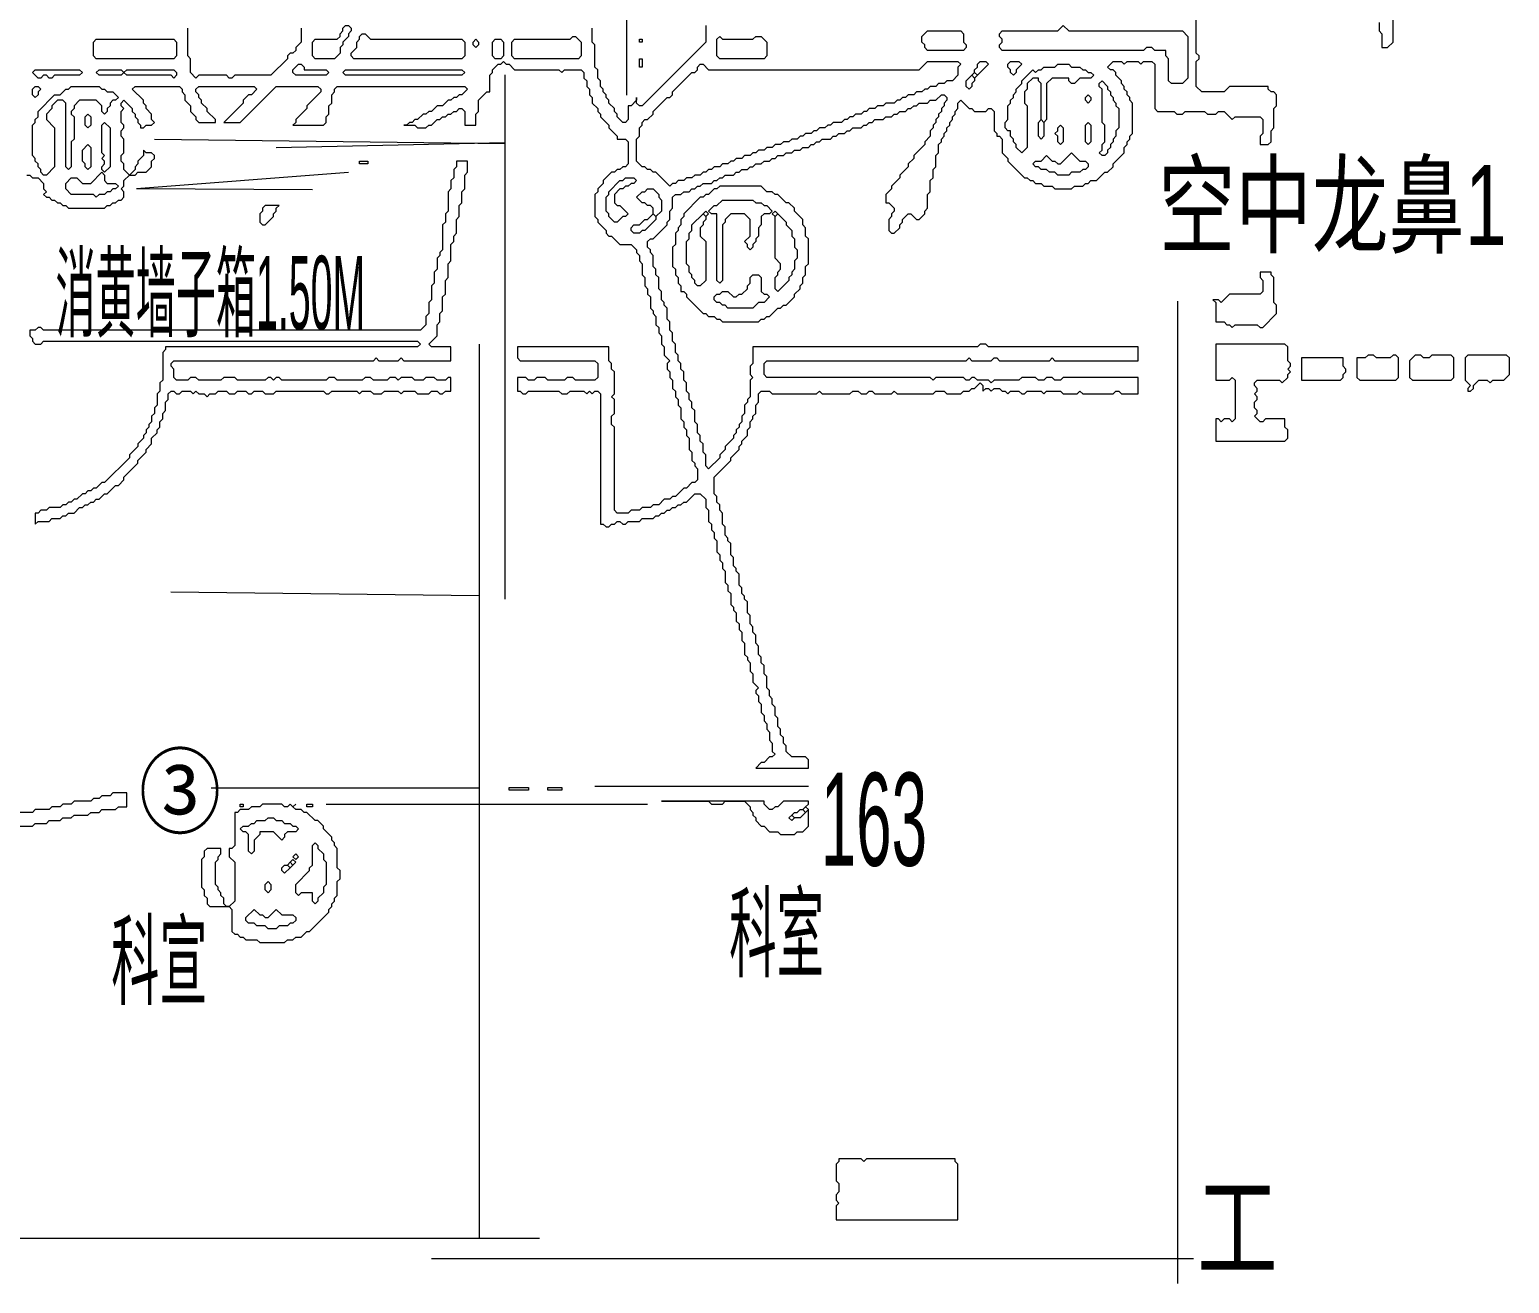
# Model space of a CAD drawing. Header units: millimetres. Extents: x 0 to 419, y 0 to 297.
# Drawn here: x 286.1 to 332.87, y 106.32 to 145.95 of the extents above; entities that cross this region are included whole.
import ezdxf

# ---------------------------------------------------------------- set-up
doc = ezdxf.new("R2010")
doc.units = ezdxf.units.MM
for name, color, linetype, lineweight in [('PAGE_001_OCR_TEXT', 6, 'CONTINUOUS', 0), ('PAGE_001_TRACE_CURVE', 6, 'CONTINUOUS', 0), ('PAGE_001_TRACE_STRAIGHT', 5, 'CONTINUOUS', 0), ('PAGE_001_TRACE_TEXT_SYMBOL', 6, 'CONTINUOUS', 0)]:
    doc.layers.add(name, color=color, linetype=linetype, lineweight=lineweight)
doc.styles.add('wqy-unicode', font='wqy-unicode')

msp = doc.modelspace()

# ---------------------------------------------------------------- linework, layer by layer
at = {"layer": 'PAGE_001_TRACE_CURVE', "color": 6}
for points in [[(294.688, 145.995), (294.688, 145.558), (294.512, 145.382), (294.512, 145.295), (294.425, 145.207), (294.337, 145.207), (294.25, 145.12), (294.25, 145.032), (293.724, 144.507), (292.586, 144.507), (292.498, 144.419), (292.411, 144.419), (292.323, 144.507), (291.447, 144.507), (291.36, 144.419), (291.185, 144.594), (291.185, 145.032), (291.097, 145.12), (291.097, 145.995)], [(307.473, 146.083), (307.473, 145.558), (305.459, 143.543), (305.372, 143.543), (305.284, 143.631), (305.284, 143.806), (305.284, 143.718), (305.109, 143.543), (305.021, 143.543), (305.021, 143.105), (304.934, 143.018), (304.846, 143.018), (304.671, 143.193), (304.671, 143.28), (304.583, 143.368), (304.583, 143.456), (304.408, 143.631), (304.408, 143.718), (304.321, 143.806), (304.321, 143.894), (304.233, 143.981), (304.233, 144.069), (304.146, 144.156), (304.146, 144.331), (304.058, 144.419), (304.058, 144.682), (303.97, 144.769), (303.97, 145.47), (303.883, 145.558), (303.883, 145.995)], [(321.66, 144.857), (321.66, 143.456), (321.748, 143.368), (322.273, 143.368), (322.361, 143.28), (322.536, 143.28), (322.624, 143.368), (323.237, 143.368), (323.324, 143.28), (323.587, 143.28), (323.675, 143.368), (323.85, 143.368), (324.113, 143.105), (324.2, 143.193), (324.988, 143.193), (325.076, 143.105), (325.076, 142.667), (324.988, 142.58), (324.988, 142.317), (325.251, 142.317), (325.339, 142.405), (325.339, 142.755), (325.426, 142.843), (325.426, 143.456), (325.514, 143.543), (325.514, 143.894), (325.426, 143.981), (325.339, 143.981), (325.251, 144.069), (325.251, 144.156), (324.025, 144.156), (323.85, 143.981), (323.149, 143.981), (322.974, 144.156), (322.974, 144.944), (323.062, 145.032), (323.062, 145.12), (322.974, 145.207), (322.974, 146.346)], [(294.512, 143.018), (294.425, 142.93), (295.388, 142.93), (295.476, 143.018), (295.476, 143.193), (295.563, 143.28), (295.563, 143.543), (295.651, 143.631), (295.651, 143.894), (295.738, 143.981), (295.738, 144.069), (295.826, 144.156), (299.854, 144.156), (299.942, 144.069), (299.767, 143.894), (299.679, 143.894), (299.592, 143.806), (299.504, 143.806), (299.417, 143.718), (299.329, 143.718), (299.154, 143.543), (298.979, 143.543), (298.804, 143.368), (298.716, 143.368), (298.628, 143.28), (298.541, 143.28), (298.366, 143.105), (298.278, 143.105), (298.191, 143.018), (298.103, 143.018), (298.015, 142.93), (297.928, 142.93), (298.278, 142.93), (298.366, 142.843), (298.628, 142.843), (298.716, 142.93), (298.804, 142.93), (298.979, 143.105), (299.066, 143.105), (299.154, 143.193), (299.241, 143.193), (299.329, 143.28), (299.417, 143.28), (299.504, 143.368), (299.592, 143.368), (299.679, 143.456), (299.767, 143.456), (299.854, 143.368), (299.854, 142.93), (300.205, 142.93), (300.205, 143.28), (300.292, 143.368), (300.292, 143.718), (300.555, 143.981), (300.643, 143.981), (300.643, 144.507), (300.73, 144.594), (300.73, 144.682), (300.905, 144.857), (300.993, 144.857), (301.081, 144.944), (301.168, 144.857), (301.256, 144.857), (301.431, 144.682)], [(301.431, 144.682), (302.832, 144.682), (302.92, 144.594), (303.007, 144.682), (303.533, 144.682), (303.62, 144.594), (303.62, 144.419), (303.708, 144.331), (303.708, 144.156), (303.795, 144.069), (303.795, 143.894), (303.883, 143.806), (303.883, 143.631), (304.058, 143.456), (304.058, 143.368), (304.146, 143.28), (304.146, 143.193), (304.408, 142.93), (304.408, 142.843), (304.671, 142.58), (304.671, 142.492), (304.934, 142.492), (305.021, 142.405), (305.021, 141.704), (304.934, 141.616), (304.846, 141.616), (304.759, 141.529), (304.671, 141.529), (304.583, 141.441), (304.496, 141.441), (304.233, 141.179), (304.233, 141.091), (304.058, 140.916), (304.058, 140.828), (303.97, 140.741), (303.97, 140.04), (304.058, 139.952), (304.058, 139.865), (304.321, 139.602), (304.321, 139.515), (304.408, 139.427), (304.496, 139.427), (304.759, 139.164), (305.109, 139.164), (305.284, 138.989), (305.284, 138.901), (305.372, 138.814), (305.372, 138.639), (305.459, 138.551), (305.459, 138.201), (305.547, 138.113), (305.547, 137.851), (305.634, 137.763), (305.634, 137.588), (305.722, 137.5), (305.722, 137.15), (305.81, 137.062), (305.81, 136.975), (305.897, 136.887), (305.897, 136.624), (305.985, 136.537), (305.985, 136.362), (306.072, 136.274), (306.072, 136.011)], [(308.349, 141.792), (308.262, 141.792), (308.174, 141.704), (307.999, 141.704), (307.911, 141.616), (307.736, 141.616), (307.649, 141.529), (307.561, 141.529), (307.473, 141.441), (307.386, 141.441), (307.298, 141.354), (307.123, 141.354), (307.036, 141.266), (306.86, 141.266), (306.773, 141.179), (306.598, 141.179), (306.51, 141.091), (306.423, 141.091), (306.335, 141.003), (305.897, 141.441), (305.81, 141.441), (305.722, 141.529), (305.634, 141.529), (305.547, 141.616), (305.459, 141.616), (305.284, 141.792), (305.284, 142.492), (305.372, 142.58), (305.372, 142.843), (305.459, 142.93), (305.459, 143.018), (305.547, 143.105), (305.634, 143.105), (305.81, 143.28), (305.81, 143.368), (306.247, 143.806), (306.335, 143.806), (306.423, 143.894), (306.423, 143.981), (307.036, 144.594), (307.123, 144.594), (307.211, 144.682), (307.211, 144.769), (307.298, 144.857), (307.386, 144.857), (307.561, 144.682), (314.217, 144.682), (314.479, 144.944)], [(314.479, 144.944), (315.443, 144.944), (315.53, 144.857), (315.443, 144.769), (315.443, 144.507), (315.268, 144.331), (315.092, 144.331), (315.005, 144.244), (314.83, 144.244), (314.742, 144.156), (314.567, 144.156), (314.479, 144.069), (314.392, 144.069), (314.304, 143.981), (314.129, 143.981), (314.042, 143.894), (313.866, 143.894), (313.779, 143.806), (313.691, 143.806), (313.604, 143.718), (313.516, 143.718), (313.428, 143.631), (313.166, 143.631), (313.078, 143.543), (312.903, 143.543), (312.815, 143.456), (312.64, 143.456), (312.553, 143.368), (312.465, 143.368), (312.378, 143.28), (312.202, 143.28), (312.115, 143.193), (312.027, 143.193), (311.94, 143.105), (311.852, 143.105), (311.765, 143.018), (311.502, 143.018), (311.414, 142.93), (311.327, 142.93), (311.239, 142.843), (311.064, 142.843), (310.976, 142.755), (310.889, 142.755), (310.801, 142.667), (310.626, 142.667), (310.539, 142.58), (310.451, 142.58), (310.363, 142.492), (310.188, 142.492), (310.101, 142.405), (309.926, 142.405), (309.838, 142.317), (309.663, 142.317), (309.575, 142.23), (309.4, 142.23), (309.312, 142.142), (309.137, 142.142), (309.05, 142.054), (308.962, 142.054), (308.875, 141.967), (308.699, 141.967), (308.612, 141.879), (308.437, 141.879), (308.349, 141.792)], [(315.881, 143.456), (315.968, 143.368), (316.318, 143.368), (316.406, 143.456), (316.494, 143.456), (316.581, 143.368), (316.581, 142.755), (316.669, 142.667), (316.669, 142.58), (316.756, 142.58), (316.844, 142.492), (316.844, 142.054), (317.019, 141.879), (317.019, 141.792), (317.544, 141.266), (317.632, 141.266), (317.72, 141.179), (317.807, 141.179), (317.895, 141.091), (318.07, 141.091), (318.157, 141.003), (318.42, 141.003), (318.508, 140.916), (319.033, 140.916), (319.121, 141.003), (319.384, 141.003), (319.471, 141.091), (319.559, 141.091), (319.646, 141.179), (319.821, 141.179), (320.084, 141.441), (320.172, 141.441), (320.347, 141.616), (320.347, 141.704), (320.697, 142.054), (320.697, 142.23), (320.785, 142.317), (320.785, 142.405), (320.872, 142.492), (320.872, 142.58), (320.96, 142.667), (320.96, 143.631), (320.872, 143.718), (320.872, 143.806), (320.785, 143.894), (320.785, 143.981), (320.697, 144.069), (320.697, 144.156), (320.61, 144.244), (320.61, 144.331), (320.434, 144.507), (320.434, 144.594), (320.347, 144.682), (320.259, 144.682), (320.172, 144.769), (320.347, 144.944), (320.61, 144.944), (320.697, 144.857), (320.785, 144.944), (321.135, 144.944), (321.223, 144.857), (321.31, 144.944), (321.573, 144.944), (321.66, 144.857)], [(289.083, 142.93), (288.995, 143.018), (288.995, 143.368), (289.083, 143.456), (288.995, 143.543), (288.995, 143.631), (289.083, 143.718), (289.346, 143.456), (289.346, 143.368), (289.433, 143.28), (289.433, 143.193), (289.521, 143.105), (289.521, 143.018), (289.608, 142.93), (289.608, 142.843), (289.696, 142.843), (289.783, 142.93), (289.959, 142.93), (290.046, 143.018), (289.959, 143.105), (289.959, 143.28), (289.783, 143.456), (289.783, 143.543), (289.696, 143.631), (289.696, 143.718), (289.346, 144.069), (289.433, 144.156), (290.834, 144.156), (290.922, 144.069), (290.922, 143.981), (291.009, 143.894), (291.009, 143.718), (291.185, 143.543), (291.185, 143.368), (291.36, 143.193), (291.36, 143.105), (291.447, 143.018), (291.973, 143.018), (291.973, 143.105), (291.71, 143.368), (291.71, 143.456), (291.535, 143.631), (291.535, 143.718), (291.447, 143.806), (291.447, 143.894), (291.36, 143.981), (291.36, 144.069), (291.447, 144.156), (293.199, 144.156), (293.286, 144.069), (293.111, 143.894), (293.024, 143.894), (292.849, 143.718), (292.849, 143.631), (292.236, 143.018), (292.761, 143.018), (293.899, 144.156), (295.213, 144.156), (295.301, 144.069), (295.301, 143.981), (294.863, 143.543), (294.863, 143.456), (294.512, 143.105), (294.512, 143.018)], [(308.524, 141.441), (308.612, 141.529), (308.787, 141.529), (308.875, 141.616), (308.962, 141.616), (309.05, 141.704), (309.225, 141.704), (309.312, 141.792), (309.488, 141.792), (309.575, 141.879), (309.663, 141.879), (309.75, 141.967), (309.926, 141.967), (310.013, 142.054), (310.188, 142.054), (310.276, 142.142), (310.451, 142.142), (310.539, 142.23), (310.714, 142.23), (310.801, 142.317), (310.889, 142.317), (310.976, 142.405), (311.064, 142.405), (311.152, 142.492), (311.414, 142.492), (311.502, 142.58), (311.589, 142.58), (311.677, 142.667), (311.852, 142.667), (311.94, 142.755), (312.027, 142.755), (312.115, 142.843), (312.378, 142.843), (312.465, 142.93), (312.553, 142.93), (312.64, 143.018), (312.728, 143.018), (312.815, 143.105), (313.078, 143.105), (313.166, 143.193), (313.341, 143.193), (313.428, 143.28), (313.516, 143.28), (313.604, 143.368), (313.779, 143.368), (313.866, 143.456), (313.954, 143.456), (314.042, 143.543), (314.129, 143.543), (314.217, 143.631), (314.479, 143.631), (314.567, 143.718), (314.742, 143.718), (314.917, 143.894), (315.005, 143.894), (315.092, 143.806), (315.092, 143.718), (315.005, 143.631), (315.005, 143.543), (314.917, 143.456), (314.917, 143.368), (314.83, 143.28), (314.83, 143.193), (314.742, 143.105)], [(314.742, 143.105), (314.742, 143.018), (314.655, 142.93), (314.655, 142.843), (314.567, 142.755), (314.567, 142.58), (314.392, 142.405), (314.392, 142.317), (314.042, 141.967), (314.042, 141.879), (313.866, 141.704), (313.866, 141.616), (313.604, 141.354), (313.604, 141.266), (313.341, 141.003), (313.341, 140.916), (313.166, 140.741), (313.166, 140.478), (313.253, 140.478), (313.428, 140.303), (313.428, 140.215), (313.341, 140.128), (313.341, 140.04), (313.253, 139.952), (313.253, 139.602), (313.341, 139.515), (313.428, 139.515), (313.604, 139.69), (313.604, 139.777), (313.691, 139.865), (313.691, 139.952), (313.866, 140.128), (313.954, 140.128), (314.129, 139.952), (314.217, 139.952), (314.392, 140.128), (314.392, 140.215), (314.479, 140.303), (314.479, 140.741), (314.567, 140.828), (314.567, 141.179), (314.655, 141.266), (314.655, 141.529), (314.742, 141.616), (314.742, 141.967), (314.83, 142.054), (314.83, 142.317), (314.917, 142.405), (314.917, 142.492), (315.005, 142.58), (315.005, 142.667), (315.092, 142.755), (315.092, 142.843), (315.18, 142.93), (315.18, 143.018), (315.268, 143.105), (315.268, 143.193), (315.355, 143.28), (315.355, 143.368), (315.443, 143.456), (315.443, 143.631), (315.53, 143.718), (315.793, 143.456), (315.881, 143.456)], [(286.018, 141.354), (286.105, 141.354), (286.193, 141.266), (286.368, 141.266), (286.543, 141.091), (286.543, 140.916), (286.631, 140.828), (286.543, 140.741), (286.631, 140.653), (286.718, 140.653), (286.806, 140.565), (286.893, 140.565), (286.981, 140.478), (287.069, 140.478), (287.156, 140.39), (287.244, 140.39), (287.331, 140.303), (288.47, 140.303), (288.557, 140.39), (288.645, 140.39), (288.733, 140.478), (288.82, 140.478), (288.908, 140.565), (288.995, 140.565), (289.083, 140.653), (289.083, 140.828), (288.995, 140.916), (289.083, 141.003), (289.083, 141.179), (289.258, 141.354), (289.433, 141.354), (289.521, 141.441), (289.783, 141.441), (289.959, 141.616), (289.959, 141.792), (290.046, 141.879), (290.046, 141.967), (289.959, 142.054), (289.783, 142.054), (289.696, 142.142), (289.696, 141.967), (289.521, 141.792), (289.521, 141.704), (289.433, 141.616), (289.433, 141.529), (289.258, 141.354), (289.083, 141.529), (289.083, 141.704), (288.995, 141.792), (288.995, 141.967), (289.083, 142.054), (289.083, 142.492), (288.995, 142.58), (288.995, 142.755), (289.083, 142.843), (289.083, 142.93)], [(307.211, 133.209), (307.211, 133.472), (307.123, 133.559), (307.123, 133.909), (307.036, 133.997), (307.036, 134.172), (306.948, 134.26), (306.948, 134.435), (306.86, 134.522), (306.86, 134.785), (306.773, 134.873), (306.773, 135.136), (306.685, 135.223), (306.685, 135.398), (306.598, 135.486), (306.598, 135.661), (306.51, 135.749), (306.51, 136.011), (306.423, 136.099), (306.423, 136.362), (306.335, 136.449), (306.335, 136.712), (306.247, 136.8), (306.247, 137.15), (306.16, 137.237), (306.16, 137.325), (306.072, 137.413), (306.072, 137.675), (305.985, 137.763), (305.985, 138.113), (305.897, 138.201), (305.897, 138.376), (305.81, 138.464), (305.81, 138.814), (305.722, 138.901), (305.722, 138.989), (305.634, 139.077), (305.634, 139.252), (305.722, 139.339), (305.81, 139.339), (306.247, 139.777), (306.247, 139.865), (306.335, 139.952), (306.335, 140.215), (306.423, 140.303), (306.423, 140.653), (306.51, 140.741), (306.685, 140.741), (306.773, 140.828), (306.948, 140.828), (307.036, 140.916), (307.123, 140.916), (307.211, 141.003), (307.298, 141.003), (307.386, 141.091), (307.649, 141.091), (307.736, 141.179), (307.824, 141.179), (307.911, 141.266), (307.999, 141.266), (308.086, 141.354), (308.349, 141.354), (308.437, 141.441), (308.524, 141.441)], [(306.072, 136.011), (306.16, 135.924), (306.16, 135.661), (306.335, 135.486), (306.247, 135.398), (306.247, 135.223), (306.335, 135.136), (306.335, 134.96), (306.423, 134.873), (306.423, 134.61), (306.51, 134.522), (306.51, 134.347), (306.598, 134.26), (306.598, 134.085), (306.685, 133.997), (306.685, 133.647), (306.773, 133.559), (306.773, 133.384), (306.86, 133.296), (306.86, 133.121), (306.948, 133.034), (306.948, 132.683), (307.036, 132.596), (307.036, 132.333), (307.123, 132.245), (307.123, 132.158), (307.211, 132.07), (307.211, 131.72), (307.123, 131.632), (307.036, 131.632), (306.86, 131.457), (306.773, 131.457), (306.51, 131.194), (306.423, 131.194), (306.335, 131.107), (306.16, 131.107), (305.985, 130.932), (305.81, 130.932), (305.722, 130.844), (305.459, 130.844), (305.372, 130.757), (305.109, 130.757), (305.021, 130.669), (304.671, 130.669), (304.583, 130.757), (304.583, 133.384), (304.496, 133.472), (304.496, 133.734), (304.583, 133.822), (304.583, 134.26), (304.496, 134.347), (304.583, 134.435), (304.583, 135.136), (304.496, 135.223), (304.496, 135.398), (304.408, 135.486), (304.408, 135.924), (301.518, 135.924), (301.518, 135.573), (301.606, 135.486), (303.97, 135.486), (304.058, 135.398), (304.058, 134.96), (303.97, 134.873)], [(317.369, 134.873), (316.581, 134.873), (316.494, 134.785), (316.406, 134.873), (316.056, 134.873), (315.968, 134.96), (315.881, 134.96), (315.793, 134.873), (315.705, 134.873), (315.618, 134.96), (314.742, 134.96), (314.655, 134.873), (314.567, 134.96), (309.4, 134.96), (309.312, 135.048), (309.312, 135.398), (309.4, 135.486), (315.705, 135.486), (315.793, 135.573), (315.881, 135.486), (316.494, 135.486), (316.581, 135.573), (316.669, 135.573), (316.756, 135.486), (318.333, 135.486), (318.42, 135.573), (318.508, 135.486), (321.135, 135.486), (321.135, 135.924), (316.406, 135.924), (316.318, 136.011), (316.143, 136.011), (316.056, 135.924), (308.962, 135.924), (308.962, 135.398), (308.875, 135.311), (308.875, 135.048), (308.962, 134.96), (308.875, 134.873), (308.875, 134.347), (308.787, 134.26), (308.787, 134.172), (308.699, 134.085), (308.699, 133.822), (308.612, 133.734), (308.612, 133.559), (308.524, 133.472), (308.524, 133.384), (308.437, 133.296), (308.437, 133.209), (308.349, 133.121), (308.349, 133.034), (308.086, 132.771), (308.086, 132.683), (307.911, 132.508), (307.911, 132.421), (307.561, 132.07), (307.473, 132.158), (307.473, 132.508), (307.386, 132.596), (307.386, 132.858), (307.298, 132.946), (307.298, 133.121), (307.211, 133.209)], [(303.97, 134.873), (303.357, 134.873), (303.27, 134.96), (303.095, 134.96), (303.007, 134.873), (302.482, 134.873), (302.394, 134.96), (302.131, 134.96), (302.044, 134.873), (301.869, 134.873), (301.781, 134.96), (301.518, 134.96), (301.518, 134.522), (301.606, 134.522), (301.694, 134.435), (301.781, 134.435), (301.869, 134.522), (302.832, 134.522), (302.92, 134.435), (303.095, 134.435), (303.182, 134.522), (303.62, 134.522), (303.708, 134.435), (303.795, 134.522), (303.883, 134.435), (303.97, 134.522), (304.058, 134.522), (304.146, 134.435), (304.146, 130.319), (304.233, 130.319), (304.321, 130.231), (304.408, 130.231), (304.496, 130.319), (304.583, 130.319), (304.671, 130.406), (304.759, 130.406), (304.846, 130.319), (304.934, 130.319), (305.021, 130.406), (305.372, 130.406), (305.459, 130.494), (305.81, 130.494), (305.897, 130.581), (305.985, 130.581), (306.072, 130.669), (306.16, 130.669), (306.247, 130.757), (306.335, 130.757), (306.423, 130.844), (306.51, 130.844), (306.598, 130.932), (306.685, 130.932), (306.773, 131.019), (306.86, 131.019), (307.123, 131.282), (307.298, 131.282), (307.473, 131.107), (307.473, 130.844), (307.561, 130.757), (307.561, 130.406), (307.649, 130.319), (307.649, 130.143), (307.736, 130.056), (307.736, 129.881)], [(309.575, 134.435), (310.976, 134.435), (311.064, 134.522), (311.152, 134.435), (312.027, 134.435), (312.115, 134.522), (312.29, 134.522), (312.378, 134.435), (312.553, 134.435), (312.64, 134.522), (312.728, 134.522), (312.815, 134.435), (313.341, 134.435), (313.428, 134.522), (313.516, 134.435), (314.655, 134.435), (314.742, 134.522), (315.005, 134.522), (315.092, 134.435), (315.53, 134.435), (315.618, 134.522), (315.793, 134.522), (315.881, 134.61), (315.968, 134.61), (316.143, 134.785), (316.231, 134.698), (316.231, 134.522), (316.318, 134.61), (316.406, 134.61), (316.494, 134.522), (316.581, 134.61), (316.756, 134.61), (316.844, 134.522), (316.931, 134.522), (317.019, 134.435), (317.107, 134.522), (317.369, 134.522), (317.457, 134.435), (317.544, 134.435), (317.632, 134.522), (318.07, 134.522), (318.157, 134.435), (318.245, 134.522), (318.683, 134.522), (318.771, 134.435), (319.208, 134.435), (319.296, 134.522), (319.384, 134.435), (320.347, 134.435), (320.434, 134.522), (320.522, 134.522), (320.61, 134.435), (321.135, 134.435), (321.135, 134.96), (318.771, 134.96), (318.683, 134.873), (318.508, 134.873), (318.42, 134.96), (318.245, 134.96), (318.157, 134.873), (317.982, 134.873), (317.895, 134.96), (317.457, 134.96), (317.369, 134.873)], [(309.663, 124.538), (309.575, 124.626), (309.575, 124.801), (309.488, 124.889), (309.488, 125.064), (309.4, 125.151), (309.4, 125.502), (309.312, 125.589), (309.312, 125.852), (309.225, 125.94), (309.225, 126.115), (309.137, 126.202), (309.137, 126.465), (309.05, 126.553), (309.05, 126.815), (308.962, 126.903), (308.962, 127.078), (308.875, 127.166), (308.875, 127.429), (308.787, 127.516), (308.787, 127.866), (308.699, 127.954), (308.699, 128.042), (308.612, 128.129), (308.612, 128.304), (308.524, 128.392), (308.524, 128.742), (308.437, 128.83), (308.437, 128.917), (308.349, 129.005), (308.349, 129.268), (308.262, 129.355), (308.262, 129.706), (308.174, 129.793), (308.174, 129.881), (308.086, 129.968), (308.086, 130.231), (307.999, 130.319), (307.999, 130.669), (307.911, 130.757), (307.911, 130.932), (307.824, 131.019), (307.824, 131.194), (307.736, 131.282), (307.736, 131.808), (308.262, 132.333), (308.262, 132.421), (308.524, 132.683), (308.524, 132.771), (308.612, 132.858), (308.612, 132.946), (308.787, 133.121), (308.787, 133.296), (308.875, 133.384), (308.875, 133.559), (308.962, 133.647), (308.962, 133.734), (309.05, 133.822), (309.05, 134.085), (309.137, 134.172), (309.137, 134.435), (309.225, 134.522), (309.488, 134.522), (309.575, 134.435)], [(307.736, 129.881), (307.824, 129.793), (307.824, 129.443), (307.911, 129.355), (307.911, 129.18), (307.999, 129.093), (307.999, 128.917), (308.086, 128.83), (308.086, 128.479), (308.174, 128.392), (308.174, 128.217), (308.262, 128.129), (308.262, 127.779), (308.349, 127.691), (308.349, 127.604), (308.437, 127.516), (308.437, 127.253), (308.524, 127.166), (308.524, 126.991), (308.612, 126.903), (308.612, 126.64), (308.699, 126.553), (308.699, 126.202), (308.787, 126.115), (308.787, 126.027), (308.875, 125.94), (308.875, 125.677), (308.962, 125.589), (308.962, 125.327), (309.137, 125.151), (309.05, 125.064), (309.05, 124.976), (309.137, 124.889), (309.137, 124.714), (309.225, 124.626), (309.225, 124.363), (309.312, 124.276), (309.312, 124.1), (309.4, 124.013), (309.4, 123.838), (309.488, 123.75), (309.488, 123.487), (309.575, 123.4), (309.575, 123.137), (309.663, 123.05), (309.575, 122.962), (309.488, 122.962), (309.312, 122.787), (309.225, 122.787), (309.05, 122.612), (310.714, 122.612), (310.714, 122.874), (310.626, 122.962), (310.188, 122.962), (310.013, 123.137), (310.013, 123.312), (309.926, 123.4), (309.926, 123.575), (309.838, 123.663), (309.838, 123.838), (309.75, 123.925), (309.75, 124.188), (309.663, 124.276), (309.663, 124.538)]]:
    msp.add_lwpolyline(points, dxfattribs=at)
for points in [[(296.001, 145.995), (296.089, 146.083), (296.176, 146.083), (296.264, 145.995), (296.264, 145.908), (296.176, 145.82), (296.176, 145.733), (296.001, 145.558), (296.001, 145.47), (295.914, 145.382), (295.914, 145.207), (295.738, 145.032), (295.125, 145.032), (295.038, 145.12), (295.038, 145.558), (295.125, 145.645), (295.826, 145.645), (295.914, 145.733), (295.914, 145.82), (296.001, 145.908)], [(318.771, 146.083), (318.946, 145.908), (322.536, 145.908), (322.711, 145.733), (322.711, 144.419), (322.536, 144.244), (322.186, 144.244), (322.098, 144.331), (322.098, 145.032), (322.011, 145.12), (322.011, 145.295), (321.66, 145.295), (321.573, 145.382), (321.398, 145.382), (321.31, 145.295), (316.844, 145.295), (316.756, 145.382), (316.756, 145.47), (316.844, 145.558), (316.844, 145.645), (316.756, 145.733), (316.756, 145.82), (316.844, 145.908), (318.595, 145.908)], [(288.12, 145.558), (288.207, 145.645), (290.659, 145.645), (290.747, 145.558), (290.747, 145.12), (290.659, 145.032), (288.207, 145.032), (288.12, 145.12)], [(296.527, 145.733), (296.614, 145.82), (296.702, 145.82), (296.877, 145.645), (299.767, 145.645), (299.854, 145.558), (299.854, 145.12), (299.767, 145.032), (296.351, 145.032), (296.264, 145.12), (296.264, 145.207), (296.439, 145.382), (296.439, 145.558), (296.527, 145.645)], [(300.117, 145.558), (300.205, 145.645), (300.292, 145.558), (300.292, 145.47), (300.205, 145.382), (300.117, 145.47)], [(300.73, 145.558), (300.818, 145.645), (300.993, 145.645), (301.081, 145.558), (301.081, 145.12), (300.993, 145.032), (300.818, 145.032), (300.73, 145.12)], [(303.182, 145.645), (303.27, 145.733), (303.357, 145.733), (303.533, 145.558), (303.533, 145.12), (303.445, 145.032), (301.431, 145.032), (301.343, 145.12), (301.343, 145.558), (301.431, 145.645)], [(307.824, 145.645), (307.911, 145.733), (307.999, 145.645), (308.962, 145.645), (309.05, 145.733), (309.225, 145.733), (309.4, 145.558), (309.4, 145.12), (309.312, 145.032), (307.911, 145.032), (307.824, 145.12)], [(314.479, 145.908), (315.53, 145.908), (315.618, 145.82), (315.618, 145.558), (315.705, 145.47), (315.705, 145.382), (315.618, 145.295), (314.479, 145.295), (314.392, 145.382), (314.392, 145.47), (314.304, 145.558), (314.304, 145.733)], [(286.193, 144.594), (286.28, 144.682), (287.682, 144.682), (287.769, 144.594), (287.682, 144.507), (286.893, 144.507), (286.806, 144.419), (286.718, 144.419), (286.631, 144.507), (286.543, 144.507), (286.456, 144.419), (286.368, 144.419)], [(288.207, 144.594), (288.295, 144.682), (288.995, 144.682), (289.083, 144.594), (288.995, 144.507), (288.295, 144.507)], [(289.083, 144.594), (289.17, 144.682), (290.659, 144.682), (290.747, 144.594), (290.747, 144.507), (290.659, 144.419), (290.572, 144.507), (289.17, 144.507)], [(294.6, 144.857), (294.688, 144.857), (294.775, 144.769), (294.775, 144.682), (295.476, 144.682), (295.563, 144.594), (295.476, 144.507), (294.512, 144.507), (294.425, 144.594), (294.425, 144.682)], [(296.001, 144.594), (296.089, 144.682), (299.767, 144.682), (299.854, 144.594), (299.767, 144.507), (296.089, 144.507)], [(315.881, 144.507), (315.968, 144.594), (316.056, 144.507), (315.968, 144.419)], [(316.056, 144.857), (316.143, 144.944), (316.318, 144.944), (316.406, 144.857), (316.056, 144.507), (315.968, 144.594), (315.968, 144.682), (316.056, 144.769)], [(318.508, 144.769), (318.595, 144.857), (318.946, 144.857), (319.033, 144.769), (319.296, 144.769), (319.384, 144.682), (319.471, 144.682), (319.559, 144.594), (319.646, 144.594), (319.734, 144.507), (319.646, 144.419), (319.296, 144.419), (319.121, 144.244), (319.033, 144.244), (318.946, 144.331), (318.946, 144.419), (318.42, 144.419), (318.245, 144.244), (318.245, 143.105), (318.157, 143.018), (318.07, 143.105), (318.07, 144.244), (317.982, 144.331), (317.982, 144.419), (317.807, 144.419), (317.632, 144.244), (317.632, 144.069), (317.544, 143.981), (317.544, 143.631), (317.632, 143.543), (317.632, 142.23), (317.457, 142.054), (317.282, 142.23), (317.282, 142.317), (317.194, 142.405), (317.194, 142.492), (317.107, 142.58), (317.107, 142.755), (317.019, 142.755), (316.931, 142.843), (316.931, 143.018), (317.019, 143.105), (317.019, 143.543), (317.107, 143.631), (317.107, 143.718), (317.194, 143.806), (317.194, 143.894), (317.282, 143.981), (317.282, 144.069), (317.457, 144.244), (317.457, 144.331), (317.807, 144.682), (317.895, 144.594), (317.982, 144.682), (318.07, 144.682), (318.157, 144.769)], [(317.019, 144.857), (317.107, 144.944), (317.369, 144.944), (317.457, 144.857), (317.282, 144.682), (317.282, 144.594), (317.194, 144.507), (317.107, 144.594), (317.107, 144.682), (317.019, 144.769)], [(287.331, 144.069), (287.419, 144.156), (288.295, 144.156), (288.382, 144.069), (288.47, 144.069), (288.557, 143.981), (288.733, 143.981), (288.908, 143.806), (288.82, 143.718), (288.733, 143.718), (288.645, 143.631), (288.645, 143.543), (288.557, 143.456), (288.557, 143.368), (288.47, 143.28), (288.382, 143.368), (288.382, 143.543), (288.207, 143.718), (287.682, 143.718), (287.506, 143.543), (287.506, 143.456), (287.419, 143.368), (287.419, 143.28), (287.506, 143.193), (287.506, 142.492), (287.419, 142.405), (287.419, 141.616), (287.331, 141.529), (287.244, 141.616), (287.244, 143.631), (287.156, 143.718), (286.981, 143.718), (286.806, 143.543), (286.806, 143.456), (286.631, 143.28), (286.631, 143.105), (286.893, 142.843), (286.893, 141.616), (286.631, 141.354), (286.543, 141.354), (286.456, 141.441), (286.456, 141.529), (286.368, 141.616), (286.368, 141.704), (286.28, 141.792), (286.28, 141.879), (286.193, 141.967), (286.193, 142.93), (286.28, 143.018), (286.28, 143.105), (286.368, 143.193), (286.368, 143.368), (286.893, 143.894), (287.069, 143.894), (287.244, 144.069)], [(286.193, 144.069), (286.28, 144.156), (286.368, 144.156), (286.456, 144.069), (286.368, 143.981), (286.368, 143.894), (286.28, 143.806), (286.193, 143.894)], [(315.881, 144.507), (315.968, 144.419), (315.968, 144.331), (315.881, 144.244), (315.881, 144.156), (315.793, 144.069), (315.705, 144.156), (315.705, 144.331)], [(319.909, 144.244), (319.997, 144.331), (320.172, 144.156), (320.172, 144.069), (320.259, 143.981), (320.259, 143.894), (320.347, 143.806), (320.347, 143.718), (320.434, 143.631), (320.434, 143.543), (320.522, 143.456), (320.522, 142.843), (320.434, 142.755), (320.434, 142.58), (320.347, 142.492), (320.347, 142.405), (320.259, 142.317), (320.259, 142.23), (320.172, 142.142), (320.172, 142.054), (320.084, 141.967), (319.997, 141.967), (319.909, 142.054), (319.997, 142.142), (319.997, 142.317), (320.084, 142.405), (320.084, 142.93), (319.997, 143.018), (319.997, 144.069), (319.909, 144.156)], [(319.471, 143.806), (319.559, 143.894), (319.646, 143.806), (319.646, 143.718), (319.559, 143.631), (319.471, 143.718)], [(287.857, 143.193), (287.944, 143.28), (288.032, 143.193), (288.032, 142.93), (287.944, 142.843), (287.857, 142.93)], [(288.382, 142.93), (288.47, 143.018), (288.645, 142.843), (288.645, 141.616), (288.47, 141.441), (288.382, 141.529), (288.382, 141.616), (288.47, 141.704), (288.47, 141.792), (288.382, 141.879), (288.47, 141.967), (288.382, 142.054)], [(317.982, 143.018), (318.07, 143.105), (318.157, 143.018), (318.157, 142.58), (318.07, 142.492), (317.982, 142.58)], [(318.595, 142.843), (318.683, 142.93), (318.771, 142.843), (318.771, 142.405), (318.683, 142.317), (318.595, 142.405), (318.595, 142.58), (318.508, 142.667), (318.595, 142.755)], [(319.471, 142.93), (319.559, 143.018), (319.646, 142.93), (319.646, 142.405), (319.559, 142.317), (319.471, 142.405)], [(287.944, 142.317), (288.032, 142.23), (288.032, 141.616), (287.944, 141.529), (287.857, 141.616), (287.857, 141.704), (287.769, 141.792), (287.769, 142.142)], [(319.033, 142.054), (319.296, 141.792), (319.471, 141.792), (319.559, 141.704), (319.559, 141.616), (319.471, 141.529), (319.384, 141.529), (319.296, 141.441), (319.033, 141.441), (318.946, 141.354), (318.595, 141.354), (318.508, 141.441), (318.333, 141.441), (318.245, 141.529), (318.07, 141.529), (317.982, 141.616), (317.895, 141.616), (317.807, 141.704), (317.895, 141.792), (318.07, 141.792), (318.245, 141.967), (318.42, 141.792), (318.508, 141.792), (318.595, 141.704), (318.683, 141.704)], [(288.382, 141.441), (288.47, 141.354), (288.47, 141.179), (288.557, 141.091), (288.82, 141.091), (288.908, 141.003), (288.82, 140.916), (288.733, 140.916), (288.645, 140.828), (288.557, 140.828), (288.47, 140.741), (288.295, 140.741), (288.207, 140.653), (288.12, 140.741), (287.419, 140.741), (287.244, 140.916), (287.244, 141.091), (287.419, 141.266), (287.594, 141.266), (287.769, 141.091), (288.032, 141.091)], [(304.846, 141.179), (304.934, 141.266), (305.196, 141.266), (305.284, 141.179), (305.196, 141.091), (305.109, 141.091), (305.021, 141.003), (304.934, 141.003), (304.846, 140.916), (304.759, 140.916), (304.583, 140.741), (304.583, 140.478), (304.671, 140.39), (304.759, 140.39), (305.021, 140.128), (304.934, 140.04), (304.846, 140.04), (304.671, 139.865), (304.583, 139.865), (304.408, 140.04), (304.408, 140.128), (304.321, 140.215), (304.321, 140.653), (304.408, 140.741), (304.408, 140.828), (304.759, 141.179)], [(305.547, 140.828), (305.634, 140.916), (305.81, 140.916), (305.985, 140.741), (305.985, 140.653), (306.072, 140.565), (306.072, 140.215), (305.897, 140.04), (305.81, 140.128), (305.81, 140.303), (305.722, 140.39), (305.634, 140.39), (305.547, 140.478), (305.459, 140.478), (305.284, 140.653), (305.459, 140.828)], [(305.81, 140.128), (305.897, 140.04), (305.897, 139.952), (305.547, 139.602), (305.459, 139.602), (305.372, 139.515), (305.196, 139.515), (305.109, 139.602), (305.109, 139.69), (305.196, 139.777), (305.372, 139.777), (305.547, 139.952), (305.634, 139.952)]]:
    msp.add_lwpolyline(points, close=True, dxfattribs=at)
at = {"layer": 'PAGE_001_TRACE_STRAIGHT', "color": 5}
for p, q in [((304.961, 149.028), (304.961, 143.883)), ((301.121, 144.523), (301.121, 127.954)), ((290.046, 142.492), (301.121, 142.347)), ((293.899, 142.23), (301.121, 142.383)), ((289.477, 140.927), (296.176, 141.441)), ((289.477, 140.927), (295.038, 140.894)), ((322.381, 137.369), (322.381, 106.322)), ((300.307, 136.011), (300.307, 107.751)), ((290.565, 128.176), (300.307, 128.065)), ((291.836, 121.99), (300.307, 121.99)), ((303.97, 122.042), (310.714, 122.042)), ((295.476, 121.473), (305.634, 121.473)), ((283.473, 107.751), (302.219, 107.751)), ((298.804, 107.11), (322.887, 107.11))]:
    msp.add_line(p, q, dxfattribs=at)
at = {"layer": 'PAGE_001_TRACE_TEXT_SYMBOL', "color": 6}
for points in [[(328.754, 146.171), (328.754, 145.908), (328.842, 145.82), (328.842, 145.382), (329.017, 145.382), (329.192, 145.558), (329.192, 149.499)], [(299.592, 141.792), (299.592, 141.616), (299.504, 141.529), (299.504, 141.266), (299.417, 141.179), (299.417, 140.916), (299.329, 140.828), (299.329, 140.215), (299.241, 140.128), (299.241, 139.865), (299.154, 139.777), (299.154, 138.989), (299.066, 138.901), (299.066, 138.814), (298.979, 138.726), (298.979, 138.376), (298.891, 138.288), (298.891, 137.938), (298.804, 137.851), (298.804, 137.413), (298.716, 137.325), (298.716, 136.975), (298.628, 136.887), (298.628, 136.624), (298.453, 136.449), (286.543, 136.449), (286.456, 136.537), (286.368, 136.537), (286.28, 136.449), (286.105, 136.449), (286.105, 136.274), (286.193, 136.187), (286.193, 136.099), (286.28, 136.011), (286.456, 136.011), (286.543, 136.099), (298.366, 136.099), (298.453, 136.011), (298.366, 135.924), (290.396, 135.924), (290.396, 135.836), (290.309, 135.749), (290.309, 134.873), (290.221, 134.785), (290.221, 134.522), (290.134, 134.435), (290.134, 134.085), (290.046, 133.997), (290.046, 133.822), (289.959, 133.734), (289.959, 133.559), (289.871, 133.472), (289.871, 133.384), (289.783, 133.296), (289.783, 133.209), (289.696, 133.121), (289.696, 133.034), (289.521, 132.858), (289.521, 132.771), (289.258, 132.508), (289.258, 132.421), (288.47, 131.632), (288.382, 131.632), (288.207, 131.457)], [(295.563, 134.96), (295.476, 134.873), (294.075, 134.873), (293.987, 134.96), (293.899, 134.96), (293.812, 134.873), (293.724, 134.96), (293.637, 134.96), (293.549, 134.873), (292.673, 134.873), (292.586, 134.96), (292.236, 134.96), (292.148, 134.873), (291.447, 134.873), (291.36, 134.96), (291.185, 134.96), (291.097, 134.873), (290.747, 134.873), (290.659, 134.96), (290.659, 135.223), (290.572, 135.311), (290.572, 135.398), (290.659, 135.486), (296.965, 135.486), (297.052, 135.573), (297.14, 135.486), (297.753, 135.486), (297.84, 135.573), (297.928, 135.486), (299.417, 135.486), (299.417, 135.924), (298.804, 135.924), (298.716, 136.011), (298.979, 136.274), (298.979, 136.624), (299.066, 136.712), (299.066, 136.975), (299.154, 137.062), (299.154, 137.5), (299.241, 137.588), (299.241, 138.026), (299.329, 138.113), (299.329, 138.551), (299.417, 138.639), (299.417, 139.164), (299.504, 139.252), (299.504, 139.427), (299.592, 139.515), (299.592, 139.952), (299.679, 140.04), (299.679, 140.39), (299.767, 140.478), (299.767, 140.828), (299.854, 140.916), (299.854, 141.354), (299.942, 141.441), (299.942, 141.792), (299.592, 141.792)], [(307.911, 141.003), (307.824, 140.916), (307.736, 140.916), (307.561, 140.741), (307.473, 140.741), (307.386, 140.653), (307.298, 140.653), (306.773, 140.128), (306.773, 140.04), (306.685, 139.952), (306.685, 139.777), (306.598, 139.69), (306.598, 139.602), (306.51, 139.515), (306.51, 139.164), (306.423, 139.077), (306.423, 138.464), (306.51, 138.376), (306.51, 138.201), (306.598, 138.113), (306.598, 137.938), (306.685, 137.851), (306.685, 137.675), (306.773, 137.675), (306.86, 137.588), (306.86, 137.5), (307.386, 136.975), (307.473, 136.975), (307.561, 136.887), (307.736, 136.887), (307.824, 136.8), (307.911, 136.8), (307.999, 136.712), (309.137, 136.712), (309.225, 136.8), (309.312, 136.8), (309.4, 136.887), (309.488, 136.887), (309.75, 137.15), (309.838, 137.15), (309.926, 137.237), (310.013, 137.237), (310.276, 137.5), (310.276, 137.588), (310.451, 137.763), (310.451, 137.851), (310.539, 137.938), (310.539, 138.113), (310.626, 138.201), (310.626, 138.464), (310.714, 138.551), (310.714, 139.339), (310.626, 139.427), (310.626, 139.69), (310.539, 139.777), (310.539, 139.952), (310.276, 140.215), (310.276, 140.303), (310.101, 140.478), (310.013, 140.478), (309.75, 140.741), (309.663, 140.741), (309.575, 140.828), (309.4, 140.828)], [(309.4, 140.828), (309.225, 141.003), (307.911, 141.003)], [(291.272, 134.435), (291.36, 134.522), (291.447, 134.435), (291.622, 134.435), (291.71, 134.347), (291.798, 134.435), (291.973, 134.435), (292.06, 134.522), (292.323, 134.522), (292.411, 134.435), (292.586, 134.435), (292.673, 134.522), (292.936, 134.522), (293.024, 134.435), (293.111, 134.435), (293.199, 134.522), (293.462, 134.522), (293.549, 134.435), (293.812, 134.435), (293.899, 134.522), (295.388, 134.522), (295.476, 134.435), (295.563, 134.435), (295.651, 134.522), (296.439, 134.522), (296.527, 134.435), (296.614, 134.522), (296.877, 134.522), (296.965, 134.435), (297.227, 134.435), (297.315, 134.522), (297.753, 134.522), (297.84, 134.435), (297.928, 134.522), (298.278, 134.522), (298.366, 134.435), (298.716, 134.435), (298.804, 134.522), (298.979, 134.522), (299.066, 134.435), (299.154, 134.435), (299.241, 134.522), (299.417, 134.522), (299.417, 134.96), (299.329, 134.96), (299.241, 134.873), (298.979, 134.873), (298.891, 134.96), (298.628, 134.96), (298.541, 134.873), (298.278, 134.873), (298.191, 134.96), (297.84, 134.96), (297.753, 134.873), (297.665, 134.96), (297.49, 134.96), (297.402, 134.873), (296.965, 134.873), (296.877, 134.96), (296.702, 134.96), (296.614, 134.873), (295.826, 134.873), (295.738, 134.96), (295.563, 134.96)], [(288.207, 131.457), (288.12, 131.457), (288.032, 131.37), (287.944, 131.37), (287.857, 131.282), (287.769, 131.282), (287.594, 131.107), (287.506, 131.107), (287.419, 131.019), (287.331, 131.019), (287.244, 130.932), (287.156, 130.932), (287.069, 130.844), (286.718, 130.844), (286.631, 130.757), (286.456, 130.757), (286.368, 130.669), (286.28, 130.669), (286.28, 130.319), (286.368, 130.406), (286.718, 130.406), (286.806, 130.494), (287.069, 130.494), (287.156, 130.581), (287.244, 130.581), (287.331, 130.669), (287.506, 130.669), (287.682, 130.844), (287.769, 130.844), (287.857, 130.932), (287.944, 130.932), (288.032, 131.019), (288.12, 131.019), (288.207, 131.107), (288.295, 131.107), (288.47, 131.282), (288.557, 131.282), (288.82, 131.545), (288.908, 131.545), (289.083, 131.72), (289.083, 131.808), (289.521, 132.245), (289.521, 132.333), (289.783, 132.596), (289.783, 132.683), (289.959, 132.858), (289.959, 133.034), (290.134, 133.209), (290.134, 133.296), (290.221, 133.384), (290.221, 133.559), (290.309, 133.647), (290.309, 133.822), (290.396, 133.909), (290.396, 134.172), (290.484, 134.26), (290.484, 134.435), (290.572, 134.522), (290.659, 134.522), (290.747, 134.435), (290.834, 134.435), (290.922, 134.522), (291.185, 134.522), (291.272, 134.435)], [(285.755, 120.772), (286.193, 120.772), (286.28, 120.86), (286.631, 120.86), (286.718, 120.948), (287.069, 120.948), (287.156, 121.035), (287.419, 121.035), (287.506, 121.123), (287.944, 121.123), (288.032, 121.21), (288.295, 121.21), (288.382, 121.298), (288.82, 121.298), (288.908, 121.386), (289.17, 121.386), (289.17, 121.823), (288.733, 121.823), (288.645, 121.736), (288.382, 121.736), (288.295, 121.648), (288.12, 121.648), (288.032, 121.561), (287.506, 121.561), (287.419, 121.473), (287.156, 121.473), (287.069, 121.386), (286.806, 121.386), (286.718, 121.298), (286.28, 121.298), (286.193, 121.21), (285.755, 121.21)], [(293.462, 121.473), (293.374, 121.386), (293.111, 121.386), (293.024, 121.298), (292.761, 121.298), (292.673, 121.21), (292.586, 121.21), (292.586, 120.159), (292.498, 120.072), (292.411, 120.072), (292.411, 119.809), (292.586, 119.634), (292.586, 118.408), (292.411, 118.233), (292.323, 118.233), (292.236, 118.32), (292.236, 118.495), (292.148, 118.583), (292.148, 118.671), (292.06, 118.758), (292.06, 118.846), (291.973, 118.933), (291.973, 119.634), (292.06, 119.722), (292.06, 119.809), (292.148, 119.897), (292.148, 120.072), (291.71, 120.072), (291.622, 119.984), (291.622, 119.809), (291.535, 119.722), (291.535, 118.846), (291.622, 118.758), (291.622, 118.583), (291.71, 118.495), (291.71, 118.32), (291.798, 118.233), (292.411, 118.233), (292.498, 118.145), (292.498, 117.444), (292.586, 117.357), (292.673, 117.357), (292.761, 117.269), (292.849, 117.269), (292.936, 117.182), (293.286, 117.182), (293.374, 117.094), (294.162, 117.094), (294.25, 117.182), (294.425, 117.182), (294.512, 117.269), (294.688, 117.269), (294.863, 117.444), (294.95, 117.444), (295.563, 118.057), (295.563, 118.145), (295.651, 118.233), (295.651, 118.32), (295.738, 118.408), (295.738, 118.495), (295.826, 118.583), (295.826, 119.021), (295.914, 119.108), (295.914, 119.371)], [(295.914, 119.371), (295.826, 119.459), (295.826, 120.072), (295.738, 120.159), (295.738, 120.247), (295.651, 120.335), (295.651, 120.422), (295.388, 120.685), (295.388, 120.772), (295.213, 120.948), (295.125, 120.948), (294.863, 121.21), (294.775, 121.21), (294.688, 121.298), (294.512, 121.298), (294.425, 121.386), (294.512, 121.473), (294.425, 121.386), (294.337, 121.473), (294.25, 121.386), (294.162, 121.386), (294.075, 121.473), (293.462, 121.473)]]:
    msp.add_lwpolyline(points, dxfattribs=at)
for points in [[(305.372, 145.645), (305.459, 145.645), (305.459, 145.558), (305.372, 145.558)], [(305.372, 145.032), (305.459, 145.032), (305.459, 144.769), (305.372, 144.769)], [(296.527, 141.792), (296.789, 141.792), (296.789, 141.704), (296.527, 141.704)], [(293.549, 140.39), (293.462, 140.303), (293.462, 140.215), (293.374, 140.128), (293.374, 139.865), (293.462, 139.777), (293.549, 139.777), (293.812, 140.04), (293.812, 140.128), (293.899, 140.215), (293.899, 140.303), (293.987, 140.39)], [(307.999, 140.565), (308.962, 140.565), (309.05, 140.478), (309.225, 140.478), (309.312, 140.39), (309.4, 140.39), (309.575, 140.215), (309.488, 140.128), (309.312, 140.128), (309.225, 140.04), (309.225, 139.777), (309.137, 139.69), (309.137, 139.427), (309.05, 139.339), (309.05, 139.252), (308.962, 139.164), (308.962, 139.077), (308.875, 138.989), (308.787, 139.077), (308.787, 139.164), (308.699, 139.252), (308.875, 139.427), (308.875, 139.952), (308.699, 140.128), (308.262, 140.128), (308.086, 139.952), (308.086, 139.865), (307.999, 139.777), (307.999, 138.026), (307.911, 137.938), (307.824, 138.026), (307.824, 140.128), (307.649, 140.128), (307.561, 140.215), (307.736, 140.39), (307.824, 140.39)], [(307.386, 140.128), (307.473, 140.04), (307.473, 139.952), (307.386, 139.865), (307.386, 139.777), (307.298, 139.69), (307.298, 139.427), (307.473, 139.252), (307.473, 138.026), (307.298, 137.851), (307.211, 137.851), (307.123, 137.938), (307.123, 138.026), (307.036, 138.113), (307.036, 138.201), (306.948, 138.288), (306.948, 138.464), (306.86, 138.551), (306.86, 139.252), (306.948, 139.339), (306.948, 139.515), (307.036, 139.602), (307.036, 139.777)], [(307.386, 140.128), (307.473, 140.215), (307.561, 140.128), (307.473, 140.04)], [(309.575, 140.128), (309.663, 140.215), (309.75, 140.128), (309.663, 140.04)], [(309.663, 140.04), (309.75, 140.128), (310.013, 139.865), (310.013, 139.777), (310.188, 139.602), (310.188, 139.427), (310.276, 139.339), (310.276, 139.077), (310.363, 138.989), (310.363, 138.726), (310.276, 138.639), (310.276, 138.376), (310.188, 138.288), (310.188, 138.201), (310.101, 138.113), (310.101, 138.026), (309.75, 137.675), (309.663, 137.763), (309.663, 138.113), (309.75, 138.201), (309.75, 138.288), (309.838, 138.376), (309.838, 138.551), (309.663, 138.726)], [(308.875, 138.113), (308.962, 138.201), (309.137, 138.201), (309.225, 138.113), (309.225, 137.675), (309.312, 137.588), (309.4, 137.588), (309.488, 137.5), (309.312, 137.325), (309.137, 137.325), (308.962, 137.15), (308.174, 137.15), (308.086, 137.237), (307.999, 137.237), (307.911, 137.325), (307.824, 137.325), (307.736, 137.413), (307.736, 137.5), (307.824, 137.588), (307.911, 137.588), (307.999, 137.675), (308.174, 137.675), (308.349, 137.5), (308.437, 137.5), (308.524, 137.588), (308.612, 137.588), (308.787, 137.763), (308.787, 137.851), (308.875, 137.938)], [(324.988, 138.288), (324.988, 138.113), (325.076, 138.026), (325.076, 137.675), (324.988, 137.588), (324.025, 137.588), (323.762, 137.325), (323.675, 137.413), (323.5, 137.413), (323.587, 137.325), (323.587, 136.712), (323.85, 136.712), (323.937, 136.624), (324.025, 136.624), (324.113, 136.537), (324.2, 136.624), (324.901, 136.624), (324.988, 136.537), (325.076, 136.537), (325.514, 136.975), (325.514, 137.237), (325.426, 137.325), (325.426, 138.113), (325.339, 138.201), (325.339, 138.288)], [(323.587, 136.011), (323.587, 134.873), (324.025, 134.873), (324.113, 134.96), (324.2, 134.873), (324.2, 133.647), (324.113, 133.559), (324.025, 133.647), (323.85, 133.647), (323.762, 133.559), (323.675, 133.647), (323.587, 133.647), (323.587, 132.946), (325.776, 132.946), (325.864, 133.034), (325.864, 133.296), (325.776, 133.384), (325.776, 133.647), (325.163, 133.647), (325.076, 133.559), (324.988, 133.559), (324.813, 133.734), (324.901, 133.822), (324.901, 133.909), (324.813, 133.997), (324.813, 134.172), (324.901, 134.26), (324.901, 134.347), (324.813, 134.435), (324.901, 134.522), (324.901, 134.61), (324.813, 134.698), (324.813, 134.785), (324.901, 134.873), (325.601, 134.873), (325.689, 134.785), (325.864, 134.96), (325.864, 135.048), (325.952, 135.136), (325.864, 135.223), (325.952, 135.311), (325.952, 135.398), (325.864, 135.486), (325.864, 135.924), (325.776, 136.011)], [(328.404, 135.661), (328.316, 135.573), (328.053, 135.573), (328.053, 134.96), (328.141, 134.873), (329.279, 134.873), (329.367, 134.96), (329.367, 135.573), (329.279, 135.661), (329.192, 135.661), (329.104, 135.573), (328.666, 135.573), (328.579, 135.661)], [(329.892, 135.661), (329.717, 135.486), (329.717, 134.96), (329.805, 134.873), (331.031, 134.873), (331.118, 134.96), (331.118, 135.573), (331.031, 135.661), (330.418, 135.661), (330.33, 135.573), (330.155, 135.573), (330.068, 135.661)], [(331.556, 135.661), (331.469, 135.573), (331.469, 134.873), (331.644, 134.698), (331.556, 134.61), (331.556, 134.522), (331.644, 134.522), (331.732, 134.61), (331.732, 134.698), (331.907, 134.873), (332.169, 134.873), (332.257, 134.785), (332.345, 134.873), (332.695, 134.873), (332.87, 135.048), (332.87, 135.573), (332.782, 135.661)], [(326.302, 135.573), (326.302, 134.873), (327.528, 134.873), (327.616, 134.96), (327.616, 135.048), (327.703, 135.136), (327.703, 135.223), (327.616, 135.311), (327.616, 135.573)], [(301.256, 121.999), (301.869, 121.999), (301.869, 121.911), (301.256, 121.911)], [(302.482, 121.999), (302.92, 121.999), (302.92, 121.911), (302.482, 121.911)], [(292.761, 121.473), (292.849, 121.473), (292.849, 121.386), (292.761, 121.386)], [(294.863, 121.473), (295.038, 121.473), (295.038, 121.386), (294.863, 121.386)], [(306.072, 121.561), (307.561, 121.561), (307.649, 121.473), (307.999, 121.473), (308.086, 121.561), (308.699, 121.561), (308.875, 121.386), (308.875, 121.298), (308.962, 121.21), (308.962, 121.123), (309.05, 121.035), (309.05, 120.948), (309.225, 120.772), (309.312, 120.772), (309.488, 120.597), (309.75, 120.597), (309.838, 120.51), (310.276, 120.51), (310.363, 120.597), (310.539, 120.597), (310.714, 120.772), (310.714, 121.298), (310.626, 121.386), (310.714, 121.473), (310.714, 121.561), (309.926, 121.561), (309.75, 121.386), (309.663, 121.386), (309.575, 121.298), (309.488, 121.298), (309.312, 121.473), (309.312, 121.561)], [(310.363, 121.21), (310.451, 121.298), (310.539, 121.298), (310.626, 121.21), (310.451, 121.035), (310.276, 121.035), (310.188, 121.123), (310.276, 121.21)], [(310.539, 121.298), (310.626, 121.386), (310.714, 121.298), (310.626, 121.21)], [(293.549, 120.948), (293.637, 121.035), (293.812, 121.035), (293.899, 120.948), (294.075, 120.948), (294.162, 120.86), (294.337, 120.86), (294.425, 120.772), (294.512, 120.772), (294.6, 120.685), (294.512, 120.597), (294.25, 120.597), (294.162, 120.51), (294.162, 120.422), (294.075, 120.335), (293.812, 120.597), (293.374, 120.597), (293.374, 120.51), (293.199, 120.335), (293.199, 119.984), (293.111, 119.897), (293.024, 119.984), (293.024, 120.51), (292.936, 120.597), (292.849, 120.597), (292.761, 120.685), (292.849, 120.772), (293.024, 120.772), (293.111, 120.86), (293.199, 120.86), (293.286, 120.948)], [(310.101, 121.035), (310.188, 121.123), (310.276, 121.035), (310.188, 120.948)], [(295.038, 120.159), (295.125, 120.247), (295.213, 120.159), (295.213, 120.072), (295.388, 119.897), (295.388, 119.722), (295.476, 119.634), (295.476, 118.933), (295.388, 118.846), (295.388, 118.671), (295.213, 118.495), (295.213, 118.408), (295.125, 118.32), (295.038, 118.408), (295.038, 118.671), (294.688, 118.671), (294.6, 118.583), (294.512, 118.671), (294.512, 118.933), (294.95, 119.371), (294.95, 119.459), (295.038, 119.546)], [(294.425, 119.809), (294.512, 119.897), (294.6, 119.809), (294.512, 119.722)], [(294.075, 119.459), (294.162, 119.546), (294.25, 119.546), (294.337, 119.459), (294.162, 119.284), (294.075, 119.371)], [(294.25, 119.546), (294.337, 119.634), (294.425, 119.546), (294.337, 119.459)], [(294.337, 119.634), (294.425, 119.722), (294.512, 119.634), (294.425, 119.546)], [(293.549, 118.933), (293.637, 119.021), (293.724, 118.933), (293.724, 118.758), (293.637, 118.671), (293.549, 118.758)], [(293.199, 118.145), (293.374, 117.97), (293.462, 117.97), (293.549, 117.882), (293.637, 117.882), (293.899, 118.145), (294.075, 117.97), (294.425, 117.97), (294.512, 117.882), (294.512, 117.795), (294.425, 117.707), (294.337, 117.707), (294.25, 117.62), (293.987, 117.62), (293.899, 117.532), (293.637, 117.532), (293.549, 117.62), (293.286, 117.62), (293.199, 117.707), (293.024, 117.707), (292.936, 117.795), (292.936, 117.882)], [(311.677, 110.263), (311.677, 110.175), (311.589, 110.088), (311.589, 109.562), (311.677, 109.475), (311.677, 109.212), (311.589, 109.124), (311.589, 108.949), (311.677, 108.862), (311.589, 108.774), (311.589, 108.336), (315.443, 108.336), (315.443, 110.088), (315.355, 110.175), (315.355, 110.263), (312.553, 110.263), (312.465, 110.175), (312.378, 110.263)]]:
    msp.add_lwpolyline(points, close=True, dxfattribs=at)

# ---------------------------------------------------------------- texts
at = {"layer": 'PAGE_001_OCR_TEXT', "color": 6, "style": 'wqy-unicode'}
for s, height, width, p in [('空中龙鼻1', 2.5276, 0.702001, (321.784, 139.147)), ('消黄墙子箱1.50M', 2.3226, 0.400006, (286.92, 136.478)), ('③', 2.186, 0.875832, (289.549, 120.774)), ('163', 2.9374, 0.512971, (311.104, 119.524)), ('科室', 2.3226, 0.473434, (308.21, 116.247)), ('科宣', 2.3226, 0.479933, (288.681, 115.372)), ('工', 2.664, 0.700098, (323.004, 106.77))]:
    msp.add_text(s, height=height, dxfattribs=dict(at, width=width)).set_placement(p)

doc.saveas('drawing.dxf')
